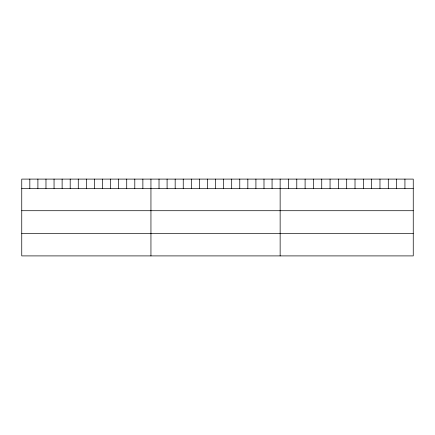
<?xml version="1.0" encoding="UTF-8"?>
<svg xmlns="http://www.w3.org/2000/svg" width="435" height="435" viewBox="0 0 435 435"><rect width="100%" height="100%" fill="white"/><g stroke="black" fill="none" stroke-linecap="round" stroke-linejoin="round"><path stroke-width="0.65" d="M413.25 188.458L413.25 255.905L21.75 255.905L21.75 179.095L413.25 179.095L413.25 188.458L21.75 188.458M21.75 210.714L413.25 210.714M21.75 233.644L413.25 233.644M404.931 179.095L404.931 188.458M396.611 179.095L396.611 188.458M388.292 179.095L388.292 188.458M379.972 179.095L379.972 188.458M371.653 179.095L371.653 188.458M363.334 179.095L363.334 188.458M355.014 179.095L355.014 188.458M346.695 179.095L346.695 188.458M338.376 179.095L338.376 188.458M330.056 179.095L330.056 188.458M321.737 179.095L321.737 188.458M313.417 179.095L313.417 188.458M305.098 179.095L305.098 188.458M296.779 179.095L296.779 188.458M288.459 179.095L288.459 188.458M280.14 179.095L280.14 255.905M272.065 179.095L272.065 188.458M263.991 179.095L263.991 188.458M255.916 179.095L255.916 188.458M247.841 179.095L247.841 188.458M239.767 179.095L239.767 188.458M231.692 179.095L231.692 188.458M223.617 179.095L223.617 188.458M215.542 179.095L215.542 188.458M207.468 179.095L207.468 188.458M199.393 179.095L199.393 188.458M191.318 179.095L191.318 188.458M183.244 179.095L183.244 188.458M175.169 179.095L175.169 188.458M167.094 179.095L167.094 188.458M159.02 179.095L159.02 188.458M150.945 179.095L150.945 255.905M142.87 179.095L142.87 188.458M134.796 179.095L134.796 188.458M126.721 179.095L126.721 188.458M118.646 179.095L118.646 188.458M110.572 179.095L110.572 188.458M102.497 179.095L102.497 188.458M94.422 179.095L94.422 188.458M86.347 179.095L86.347 188.458M78.273 179.095L78.273 188.458M70.198 179.095L70.198 188.458M62.123 179.095L62.123 188.458M54.049 179.095L54.049 188.458M45.974 179.095L45.974 188.458M37.899 179.095L37.899 188.458M29.825 179.095L29.825 188.458"/></g></svg>
